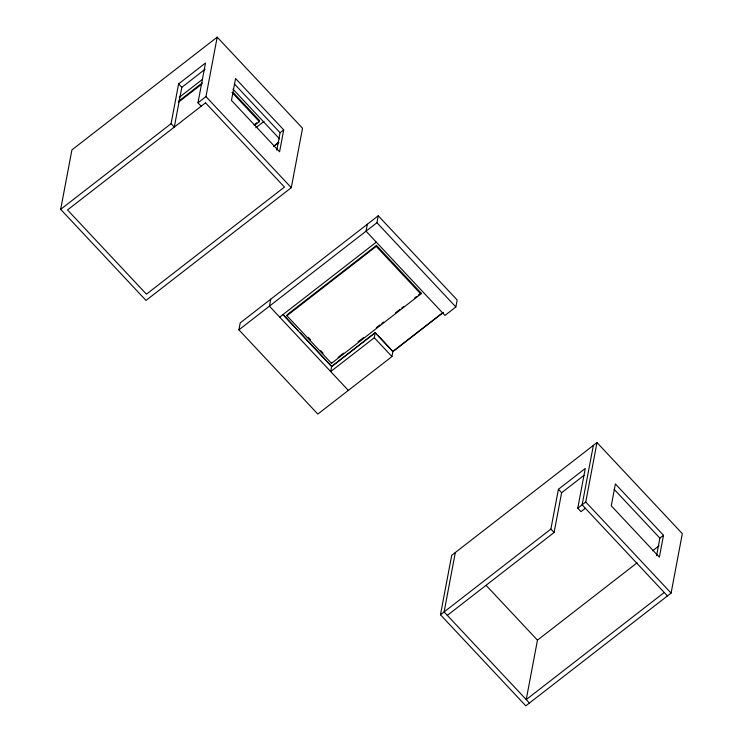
<?xml version="1.0" encoding="UTF-8"?>
<svg xmlns="http://www.w3.org/2000/svg" width="743" height="743" viewBox="0 0 743 743"><rect width="100%" height="100%" fill="white"/><g stroke="black" fill="none" stroke-linecap="round" stroke-linejoin="round"><path stroke-width="1.11" d="M60.675 209.35L71.913 149.9L217.197 37.15L302.531 128.242L291.293 187.682L146.009 300.441L60.675 209.35L171.094 123.654L178.608 83.894L205.486 63.034L197.972 102.794L201.177 106.221M205.105 69.238L181.812 87.321L174.299 127.081L171.094 123.654M197.972 102.794L205.96 96.599L217.197 37.15M254.812 125.158L259.372 121.62L259.558 120.626L232.958 92.234M393.056 350.612L391.933 356.575L317.828 414.083L238.912 329.836L240.23 322.88L378.252 215.767L457.168 300.005L455.858 306.961L444.955 315.422L366.039 231.184L367.358 224.219M276.777 150.207L280.083 132.709L283.715 129.895L235.587 78.526L231.463 100.398L279.582 151.767L283.715 129.895M270.74 299.206L269.421 306.162L348.346 390.4M286.909 315.738L287.095 314.744L376.45 245.404L421.04 293.002L420.854 293.996L331.499 363.336L286.909 315.738L376.255 246.397L376.45 245.404M331.499 363.336L331.684 362.343M331.824 365.602L330.7 371.565L374.286 337.74L375.261 332.576L376.794 334.211M238.912 329.836L376.933 222.724L378.252 215.767M440.469 614.758L451.707 555.318L596.991 442.559L682.325 533.65L671.087 593.1L525.803 705.85L440.469 614.758L550.888 529.072L558.402 489.303L585.28 468.443L577.766 508.212L580.98 511.63L585.335 508.249M455.338 552.495L444.1 611.944L529.434 703.027M447.314 615.371L554.102 532.49L561.615 492.73L584.007 475.344M593.36 445.382L582.122 504.831L667.455 595.914M577.766 508.212L585.763 502.008L596.991 442.559M656.571 555.615L659.877 538.127L663.508 535.304L615.39 483.944L611.257 505.807L659.375 557.176L663.508 535.304M179.277 97.352L202.068 79.668M178.496 101.327L202.198 82.937M178.311 102.32L202.012 83.931M254.087 124.87L256.818 122.753M255.796 127.759L264.034 121.369M273.48 146.39L278.049 142.842M273.443 146.594L278.931 142.331M279.693 317.122L376.311 242.134M338.065 357.392L343.535 353.148M358.126 341.826L363.596 337.573M376.357 327.672L380.007 324.84M381.828 323.428L383.657 322.007M395.508 312.812L400.068 309.274M401.889 307.862L403.718 306.441M414.659 297.952L416.479 296.541M418.3 295.12L421.04 293.002M375.261 332.576L331.675 366.401L300.283 332.892M393.818 350.696L443.19 312.376M443.153 312.58L392.871 351.606L375.224 332.771L331.638 366.596L282.981 314.661M637.095 562.841L537.458 640.16L526.23 699.609L664.251 592.487M652.633 550.777L659.032 545.817M376.933 222.724L455.858 306.961M234.324 83.875L280.083 132.709M614.117 489.284L659.877 538.127M232.968 89.132L279.535 138.839M231.983 92.392L259.372 121.62M376.255 246.397L420.854 293.996M205.96 96.599L291.293 187.682M585.763 502.008L671.087 593.1M178.608 83.894L181.812 87.321M558.402 489.303L561.615 492.73M378.326 335.845L392.908 351.402M374.286 337.74L391.933 356.575M550.888 529.072L554.102 532.49M308.215 337.294L310.565 339.792M320.735 350.65L323.084 353.157M283.018 314.465L297.934 330.375M486.154 585.391L537.505 640.215M205.542 102.84L67.52 209.953L146.436 294.191L284.458 187.078L205.542 102.84"/></g></svg>
